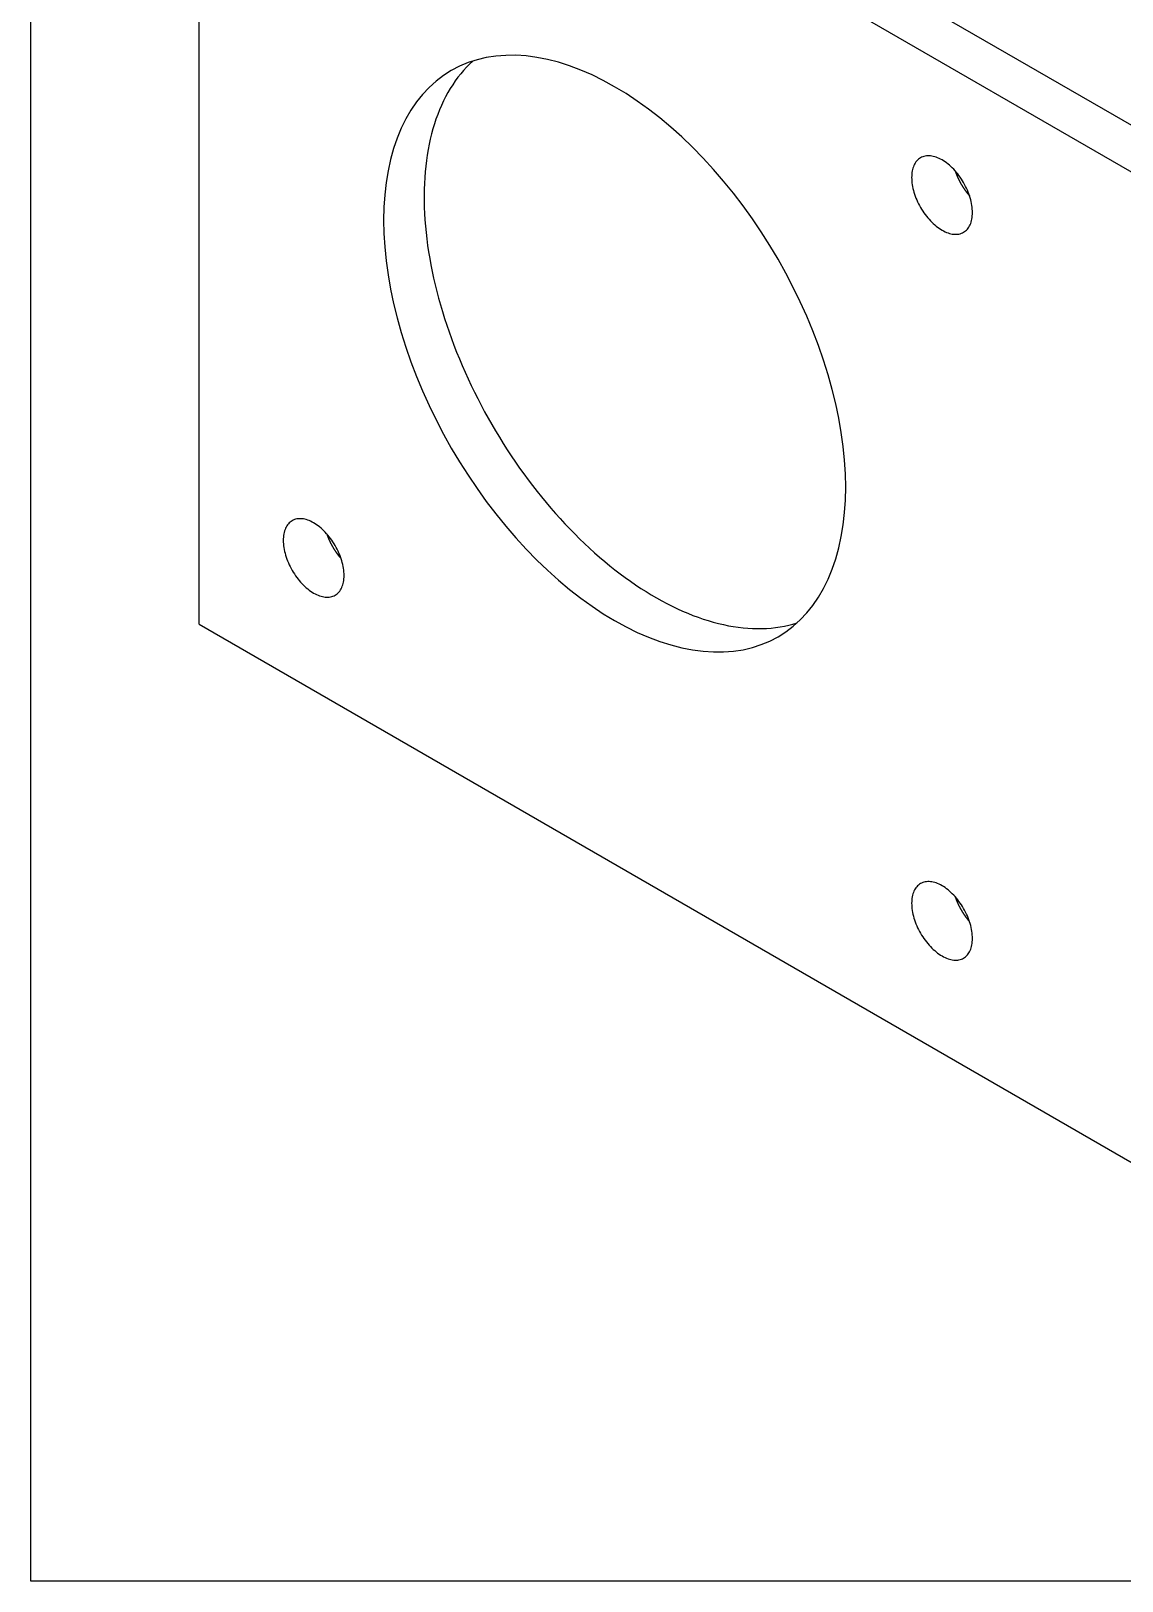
# Model space of a CAD drawing. Extents: x 0 to 149, y 0 to 105.
# Drawn here: x 5 to 24.03, y 5 to 32.03 of the extents above; entities that cross this region are included whole.
import ezdxf

# ---------------------------------------------------------------- set-up
doc = ezdxf.new("R2010")
doc.units = 0
doc.header["$LTSCALE"] = 0.5
doc.layers.get('0').update_dxf_attribs({"linetype": 'CONTINUOUS'})
doc.layers.add('BORDER__ISO_', color=7, linetype='CONTINUOUS')
doc.layers.add('VISIBLE__ISO_', color=7, linetype='CONTINUOUS')

# ---------------------------------------------------------------- blocks, each defined once
blk = doc.blocks.new('BORDERS_DEFAULT_BORDER')
at = {"layer": 'BORDER__ISO_', "flags": 128}
blk.add_lwpolyline([(10, 10), (10, 200), (287, 200), (287, 10), (10, 10)], dxfattribs=at)

msp = doc.modelspace()

# ---------------------------------------------------------------- linework, layer by layer
at = {"layer": 'VISIBLE__ISO_'}
for p, q in [((8.6391, 39.3623), (25.5884, 29.5766)), ((24.8813, 29.1684), (7.932, 38.9541)), ((7.932, 21.6852), (7.932, 38.9541)), ((7.932, 21.6852), (24.8813, 11.8995))]:
    msp.add_line(p, q, dxfattribs=at)
for points in [[(12.3296, 31.3371, 0), (12.1932, 31.2504, 0), (12.064, 31.152, 0), (11.9423, 31.0422, 0), (11.8284, 30.9212, 0), (11.7225, 30.7893, 0), (11.625, 30.6469, 0), (11.5361, 30.4942, 0), (11.4559, 30.3316, 0), (11.3847, 30.1596, 0), (11.3227, 29.9785, 0), (11.2699, 29.7889, 0), (11.2266, 29.591, 0), (11.1927, 29.3855, 0), (11.1685, 29.1727, 0), (11.154, 28.9533, 0), (11.1491, 28.7278, 0), (11.154, 28.4966, 0), (11.1685, 28.2604, 0), (11.1927, 28.0197, 0), (11.2266, 27.7751, 0), (11.2699, 27.5272, 0), (11.3227, 27.2766, 0), (11.3847, 27.0238, 0), (11.4559, 26.7696, 0), (11.5361, 26.5145, 0), (11.625, 26.2591, 0), (11.7225, 26.004, 0), (11.8284, 25.7499, 0), (11.9423, 25.4974, 0), (12.064, 25.2471, 0), (12.1932, 24.9995, 0), (12.3296, 24.7553, 0), (12.4729, 24.5151, 0), (12.6227, 24.2794, 0), (12.7787, 24.0488, 0), (12.9404, 23.8239, 0), (13.1075, 23.6052, 0), (13.2797, 23.3932, 0), (13.4564, 23.1885, 0), (13.6372, 22.9915, 0), (13.8218, 22.8027, 0), (14.0096, 22.6226, 0), (14.2003, 22.4516, 0), (14.3933, 22.2901, 0), (14.5882, 22.1385, 0), (14.7846, 21.9972, 0), (14.9819, 21.8665, 0), (15.1796, 21.7467, 0), (15.3774, 21.6381, 0), (15.5747, 21.541, 0), (15.771, 21.4556, 0), (15.9659, 21.3822, 0), (16.159, 21.3208, 0), (16.3496, 21.2716, 0), (16.5375, 21.2348, 0), (16.722, 21.2105, 0), (16.9029, 21.1986, 0), (17.0796, 21.1993, 0), (17.2517, 21.2125, 0), (17.4189, 21.2382, 0), (17.5806, 21.2764, 0), (17.7366, 21.3269, 0), (17.8864, 21.3896, 0), (18.0296, 21.4644, 0), (18.166, 21.5511, 0), (18.2953, 21.6494, 0), (18.417, 21.7593, 0), (18.5309, 21.8803, 0), (18.6367, 22.0121, 0), (18.7342, 22.1546, 0), (18.8232, 22.3073, 0), (18.9033, 22.4698, 0), (18.9745, 22.6419, 0), (19.0366, 22.8229, 0), (19.0894, 23.0126, 0), (19.1327, 23.2105, 0), (19.1665, 23.416, 0), (19.1907, 23.6288, 0), (19.2053, 23.8482, 0), (19.2101, 24.0737, 0), (19.2053, 24.3049, 0), (19.1907, 24.5411, 0), (19.1665, 24.7818, 0), (19.1327, 25.0264, 0), (19.0894, 25.2743, 0), (19.0366, 25.5249, 0), (18.9745, 25.7776, 0), (18.9033, 26.0319, 0), (18.8232, 26.287, 0), (18.7342, 26.5424, 0), (18.6367, 26.7974, 0), (18.5309, 27.0515, 0), (18.417, 27.3041, 0), (18.2953, 27.5544, 0), (18.166, 27.802, 0), (18.0296, 28.0462, 0), (17.8864, 28.2864, 0), (17.7366, 28.5221, 0), (17.5806, 28.7527, 0), (17.4189, 28.9776, 0), (17.2517, 29.1963, 0), (17.0796, 29.4083, 0), (16.9029, 29.613, 0), (16.722, 29.81, 0), (16.5375, 29.9988, 0), (16.3496, 30.1789, 0), (16.159, 30.3499, 0), (15.9659, 30.5114, 0), (15.771, 30.663, 0), (15.5747, 30.8043, 0), (15.3774, 30.935, 0), (15.1796, 31.0548, 0), (14.9819, 31.1633, 0), (14.7846, 31.2604, 0), (14.5882, 31.3458, 0), (14.3933, 31.4193, 0), (14.2003, 31.4807, 0), (14.0096, 31.5299, 0), (13.8218, 31.5667, 0), (13.6372, 31.591, 0), (13.4564, 31.6029, 0), (13.2797, 31.6022, 0), (13.1075, 31.589, 0), (12.9404, 31.5632, 0), (12.7787, 31.5251, 0), (12.6227, 31.4746, 0), (12.4729, 31.4119, 0), (12.3296, 31.3371, 0)], [(12.7052, 31.5031, 0), (12.6501, 31.4511, 0), (12.5966, 31.3968, 0), (12.5449, 31.3402, 0), (12.4948, 31.2812, 0), (12.4465, 31.22, 0), (12.3999, 31.1565, 0), (12.3551, 31.0908, 0), (12.3121, 31.0228, 0), (12.2709, 30.9528, 0), (12.2316, 30.8806, 0), (12.1942, 30.8064, 0), (12.1586, 30.7301, 0), (12.1249, 30.6518, 0), (12.0932, 30.5715, 0), (12.0634, 30.4893, 0), (12.0356, 30.4052, 0), (12.0097, 30.3193, 0), (11.9858, 30.2316, 0), (11.9639, 30.1422, 0), (11.944, 30.0511, 0), (11.9261, 29.9583, 0), (11.9102, 29.8638, 0), (11.8964, 29.7679, 0), (11.8845, 29.6704, 0), (11.8748, 29.5715, 0), (11.8671, 29.4711, 0), (11.8614, 29.3694, 0), (11.8578, 29.2664, 0), (11.8563, 29.1621, 0), (11.8568, 29.0566, 0), (11.8594, 28.95, 0), (11.864, 28.8423, 0), (11.8707, 28.7335, 0), (11.8794, 28.6238, 0), (11.8902, 28.5131, 0), (11.9031, 28.4016, 0), (11.9179, 28.2892, 0), (11.9348, 28.1761, 0), (11.9537, 28.0623, 0), (11.9746, 27.9479, 0), (11.9975, 27.8328, 0), (12.0224, 27.7173, 0), (12.0493, 27.6013, 0), (12.0782, 27.4848, 0), (12.1089, 27.3681, 0), (12.1416, 27.251, 0), (12.1763, 27.1338, 0), (12.2128, 27.0163, 0), (12.2512, 26.8988, 0), (12.2914, 26.7812, 0), (12.3335, 26.6636, 0), (12.3774, 26.5461, 0), (12.4231, 26.4287, 0), (12.4706, 26.3115, 0), (12.5198, 26.1946, 0), (12.5707, 26.078, 0), (12.6233, 25.9618, 0), (12.6776, 25.846, 0), (12.7335, 25.7307, 0), (12.7911, 25.6159, 0), (12.8502, 25.5018, 0), (12.9109, 25.3883, 0), (12.9731, 25.2755, 0), (13.0367, 25.1635, 0), (13.1019, 25.0524, 0), (13.1684, 24.9422, 0), (13.2364, 24.8329, 0), (13.3057, 24.7246, 0), (13.3763, 24.6174, 0), (13.4482, 24.5113, 0), (13.5213, 24.4064, 0), (13.5957, 24.3027, 0), (13.6712, 24.2003, 0), (13.7479, 24.0992, 0), (13.8256, 23.9995, 0), (13.9044, 23.9013, 0), (13.9842, 23.8045, 0), (14.065, 23.7093, 0), (14.1467, 23.6156, 0), (14.2293, 23.5236, 0), (14.3128, 23.4332, 0), (14.397, 23.3446, 0), (14.482, 23.2578, 0), (14.5678, 23.1727, 0), (14.6542, 23.0895, 0), (14.7412, 23.0083, 0), (14.8288, 22.9289, 0), (14.917, 22.8516, 0), (15.0056, 22.7762, 0), (15.0947, 22.703, 0), (15.1842, 22.6318, 0), (15.2741, 22.5627, 0), (15.3643, 22.4959, 0), (15.4547, 22.4312, 0), (15.5454, 22.3687, 0), (15.6363, 22.3086, 0), (15.7272, 22.2507, 0), (15.8183, 22.1952, 0), (15.9094, 22.142, 0), (16.0004, 22.0912, 0), (16.0915, 22.0428, 0), (16.1824, 21.9968, 0), (16.2731, 21.9533, 0), (16.3637, 21.9123, 0), (16.454, 21.8738, 0), (16.5441, 21.8378, 0), (16.6337, 21.8043, 0), (16.7231, 21.7734, 0), (16.8119, 21.7451, 0), (16.9004, 21.7193, 0), (16.9883, 21.6962, 0), (17.0756, 21.6756, 0), (17.1623, 21.6577, 0), (17.2484, 21.6424, 0), (17.3338, 21.6298, 0), (17.4184, 21.6198, 0), (17.5023, 21.6124, 0), (17.5853, 21.6078, 0), (17.6675, 21.6057, 0), (17.7487, 21.6063, 0), (17.829, 21.6096, 0), (17.9084, 21.6155, 0), (17.9866, 21.6241, 0), (18.0638, 21.6354, 0), (18.1399, 21.6492, 0), (18.2149, 21.6658, 0), (18.2886, 21.6849, 0), (18.3612, 21.7066, 0)], [(20.5147, 29.8158, 0), (20.4967, 29.8044, 0), (20.4797, 29.7915, 0), (20.4637, 29.777, 0), (20.4487, 29.7611, 0), (20.4348, 29.7438, 0), (20.422, 29.725, 0), (20.4103, 29.7049, 0), (20.3997, 29.6835, 0), (20.3904, 29.6609, 0), (20.3822, 29.6371, 0), (20.3753, 29.6121, 0), (20.3696, 29.5861, 0), (20.3651, 29.559, 0), (20.3619, 29.531, 0), (20.36, 29.5022, 0), (20.3594, 29.4725, 0), (20.36, 29.4421, 0), (20.3619, 29.411, 0), (20.3651, 29.3793, 0), (20.3696, 29.3471, 0), (20.3753, 29.3145, 0), (20.3822, 29.2816, 0), (20.3904, 29.2483, 0), (20.3997, 29.2148, 0), (20.4103, 29.1813, 0), (20.422, 29.1477, 0), (20.4348, 29.1141, 0), (20.4487, 29.0807, 0), (20.4637, 29.0475, 0), (20.4797, 29.0145, 0), (20.4967, 28.9819, 0), (20.5147, 28.9498, 0), (20.5335, 28.9182, 0), (20.5533, 28.8872, 0), (20.5738, 28.8568, 0), (20.5951, 28.8273, 0), (20.6171, 28.7985, 0), (20.6397, 28.7706, 0), (20.6629, 28.7436, 0), (20.6867, 28.7177, 0), (20.711, 28.6929, 0), (20.7357, 28.6692, 0), (20.7608, 28.6467, 0), (20.7862, 28.6254, 0), (20.8119, 28.6055, 0), (20.8377, 28.5869, 0), (20.8637, 28.5697, 0), (20.8897, 28.5539, 0), (20.9157, 28.5397, 0), (20.9417, 28.5269, 0), (20.9675, 28.5156, 0), (20.9932, 28.506, 0), (21.0186, 28.4979, 0), (21.0436, 28.4914, 0), (21.0684, 28.4866, 0), (21.0926, 28.4834, 0), (21.1164, 28.4818, 0), (21.1397, 28.4819, 0), (21.1623, 28.4837, 0), (21.1843, 28.487, 0), (21.2056, 28.4921, 0), (21.2261, 28.4987, 0), (21.2458, 28.507, 0), (21.2647, 28.5168, 0), (21.2826, 28.5282, 0), (21.2996, 28.5411, 0), (21.3157, 28.5556, 0), (21.3306, 28.5715, 0), (21.3446, 28.5889, 0), (21.3574, 28.6076, 0), (21.3691, 28.6277, 0), (21.3797, 28.6491, 0), (21.389, 28.6717, 0), (21.3972, 28.6955, 0), (21.4041, 28.7205, 0), (21.4098, 28.7465, 0), (21.4143, 28.7736, 0), (21.4175, 28.8016, 0), (21.4194, 28.8304, 0), (21.42, 28.8601, 0), (21.4194, 28.8905, 0), (21.4175, 28.9216, 0), (21.4143, 28.9533, 0), (21.4098, 28.9855, 0), (21.4041, 29.0181, 0), (21.3972, 29.0511, 0), (21.389, 29.0843, 0), (21.3797, 29.1178, 0), (21.3691, 29.1513, 0), (21.3574, 29.185, 0), (21.3446, 29.2185, 0), (21.3306, 29.2519, 0), (21.3157, 29.2852, 0), (21.2996, 29.3181, 0), (21.2826, 29.3507, 0), (21.2647, 29.3828, 0), (21.2458, 29.4144, 0), (21.2261, 29.4454, 0), (21.2056, 29.4758, 0), (21.1843, 29.5054, 0), (21.1623, 29.5342, 0), (21.1397, 29.562, 0), (21.1164, 29.589, 0), (21.0926, 29.6149, 0), (21.0684, 29.6397, 0), (21.0436, 29.6634, 0), (21.0186, 29.6859, 0), (20.9932, 29.7072, 0), (20.9675, 29.7271, 0), (20.9417, 29.7457, 0), (20.9157, 29.7629, 0), (20.8897, 29.7787, 0), (20.8637, 29.793, 0), (20.8377, 29.8057, 0), (20.8119, 29.817, 0), (20.7862, 29.8267, 0), (20.7608, 29.8347, 0), (20.7357, 29.8412, 0), (20.711, 29.846, 0), (20.6867, 29.8492, 0), (20.6629, 29.8508, 0), (20.6397, 29.8507, 0), (20.6171, 29.849, 0), (20.5951, 29.8456, 0), (20.5738, 29.8406, 0), (20.5533, 29.8339, 0), (20.5335, 29.8257, 0), (20.5147, 29.8158, 0)], [(21.1182, 29.5869, 0), (21.1195, 29.5833, 0), (21.1207, 29.5797, 0), (21.1219, 29.576, 0), (21.1232, 29.5724, 0), (21.1245, 29.5688, 0), (21.1258, 29.5651, 0), (21.1271, 29.5615, 0), (21.1284, 29.5579, 0), (21.1297, 29.5542, 0), (21.1311, 29.5506, 0), (21.1324, 29.547, 0), (21.1338, 29.5433, 0), (21.1352, 29.5397, 0), (21.1365, 29.5361, 0), (21.138, 29.5324, 0), (21.1394, 29.5288, 0), (21.1408, 29.5252, 0), (21.1422, 29.5216, 0), (21.1437, 29.5179, 0), (21.1452, 29.5143, 0), (21.1467, 29.5107, 0), (21.1481, 29.5071, 0), (21.1497, 29.5035, 0), (21.1512, 29.4998, 0), (21.1527, 29.4962, 0), (21.1543, 29.4926, 0), (21.1558, 29.489, 0), (21.1574, 29.4854, 0), (21.159, 29.4818, 0), (21.1606, 29.4782, 0), (21.1622, 29.4746, 0), (21.1638, 29.471, 0), (21.1654, 29.4674, 0), (21.1671, 29.4638, 0), (21.1687, 29.4602, 0), (21.1704, 29.4567, 0), (21.1721, 29.4531, 0), (21.1738, 29.4495, 0), (21.1755, 29.4459, 0), (21.1772, 29.4424, 0), (21.1789, 29.4388, 0), (21.1807, 29.4352, 0), (21.1824, 29.4317, 0), (21.1842, 29.4281, 0), (21.1859, 29.4246, 0), (21.1877, 29.421, 0), (21.1895, 29.4175, 0), (21.1913, 29.414, 0), (21.1932, 29.4104, 0), (21.195, 29.4069, 0), (21.1968, 29.4034, 0), (21.1987, 29.3999, 0), (21.2006, 29.3963, 0), (21.2024, 29.3928, 0), (21.2043, 29.3893, 0), (21.2062, 29.3858, 0), (21.2081, 29.3823, 0), (21.21, 29.3789, 0), (21.212, 29.3754, 0), (21.2139, 29.3719, 0), (21.2159, 29.3684, 0), (21.2178, 29.365, 0), (21.2198, 29.3615, 0), (21.2218, 29.3581, 0), (21.2238, 29.3546, 0), (21.2258, 29.3512, 0), (21.2278, 29.3477, 0), (21.2299, 29.3443, 0), (21.2319, 29.3409, 0), (21.2339, 29.3375, 0), (21.236, 29.3341, 0), (21.2381, 29.3307, 0), (21.2401, 29.3273, 0), (21.2422, 29.3239, 0), (21.2443, 29.3205, 0), (21.2464, 29.3171, 0), (21.2486, 29.3138, 0), (21.2507, 29.3104, 0), (21.2528, 29.3071, 0), (21.255, 29.3037, 0), (21.2571, 29.3004, 0), (21.2593, 29.2971, 0), (21.2615, 29.2937, 0), (21.2637, 29.2904, 0), (21.2659, 29.2871, 0), (21.2681, 29.2838, 0), (21.2703, 29.2805, 0), (21.2725, 29.2773, 0), (21.2747, 29.274, 0), (21.277, 29.2707, 0), (21.2792, 29.2675, 0), (21.2815, 29.2642, 0), (21.2838, 29.261, 0), (21.286, 29.2578, 0), (21.2883, 29.2545, 0), (21.2906, 29.2513, 0), (21.2929, 29.2481, 0), (21.2952, 29.2449, 0), (21.2976, 29.2418, 0), (21.2999, 29.2386, 0), (21.3022, 29.2354, 0), (21.3046, 29.2323, 0), (21.3069, 29.2291, 0), (21.3093, 29.226, 0), (21.3117, 29.2229, 0), (21.314, 29.2198, 0), (21.3164, 29.2167, 0), (21.3188, 29.2136, 0), (21.3212, 29.2105, 0), (21.3236, 29.2074, 0), (21.326, 29.2043, 0), (21.3285, 29.2013, 0), (21.3309, 29.1982, 0), (21.3333, 29.1952, 0), (21.3358, 29.1922, 0), (21.3382, 29.1892, 0), (21.3407, 29.1862, 0), (21.3432, 29.1832, 0), (21.3456, 29.1802, 0), (21.3481, 29.1773, 0), (21.3506, 29.1743, 0), (21.3531, 29.1714, 0), (21.3556, 29.1684, 0), (21.3581, 29.1655, 0), (21.3607, 29.1626, 0), (21.3632, 29.1597, 0), (21.3657, 29.1568, 0), (21.3682, 29.1539, 0)], [(9.5545, 23.488, 0), (9.5366, 23.4766, 0), (9.5196, 23.4636, 0), (9.5036, 23.4492, 0), (9.4886, 23.4333, 0), (9.4747, 23.4159, 0), (9.4618, 23.3972, 0), (9.4501, 23.3771, 0), (9.4396, 23.3557, 0), (9.4302, 23.3331, 0), (9.4221, 23.3092, 0), (9.4151, 23.2843, 0), (9.4094, 23.2582, 0), (9.4049, 23.2312, 0), (9.4018, 23.2032, 0), (9.3999, 23.1743, 0), (9.3992, 23.1447, 0), (9.3999, 23.1142, 0), (9.4018, 23.0832, 0), (9.4049, 23.0515, 0), (9.4094, 23.0193, 0), (9.4151, 22.9867, 0), (9.4221, 22.9537, 0), (9.4302, 22.9205, 0), (9.4396, 22.887, 0), (9.4501, 22.8534, 0), (9.4618, 22.8198, 0), (9.4747, 22.7863, 0), (9.4886, 22.7528, 0), (9.5036, 22.7196, 0), (9.5196, 22.6867, 0), (9.5366, 22.6541, 0), (9.5545, 22.622, 0), (9.5734, 22.5903, 0), (9.5931, 22.5593, 0), (9.6136, 22.529, 0), (9.6349, 22.4994, 0), (9.6569, 22.4706, 0), (9.6795, 22.4427, 0), (9.7028, 22.4158, 0), (9.7266, 22.3899, 0), (9.7509, 22.365, 0), (9.7756, 22.3413, 0), (9.8007, 22.3188, 0), (9.8261, 22.2976, 0), (9.8517, 22.2776, 0), (9.8776, 22.2591, 0), (9.9035, 22.2419, 0), (9.9295, 22.2261, 0), (9.9556, 22.2118, 0), (9.9815, 22.199, 0), (10.0074, 22.1878, 0), (10.033, 22.1781, 0), (10.0584, 22.17, 0), (10.0835, 22.1636, 0), (10.1082, 22.1587, 0), (10.1325, 22.1555, 0), (10.1563, 22.154, 0), (10.1795, 22.1541, 0), (10.2022, 22.1558, 0), (10.2242, 22.1592, 0), (10.2455, 22.1642, 0), (10.266, 22.1709, 0), (10.2857, 22.1791, 0), (10.3045, 22.1889, 0), (10.3225, 22.2004, 0), (10.3395, 22.2133, 0), (10.3555, 22.2277, 0), (10.3705, 22.2437, 0), (10.3844, 22.261, 0), (10.3972, 22.2798, 0), (10.409, 22.2999, 0), (10.4195, 22.3212, 0), (10.4289, 22.3439, 0), (10.437, 22.3677, 0), (10.444, 22.3927, 0), (10.4497, 22.4187, 0), (10.4541, 22.4457, 0), (10.4573, 22.4737, 0), (10.4592, 22.5026, 0), (10.4599, 22.5323, 0), (10.4592, 22.5627, 0), (10.4573, 22.5938, 0), (10.4541, 22.6254, 0), (10.4497, 22.6576, 0), (10.444, 22.6902, 0), (10.437, 22.7232, 0), (10.4289, 22.7565, 0), (10.4195, 22.7899, 0), (10.409, 22.8235, 0), (10.3972, 22.8571, 0), (10.3844, 22.8907, 0), (10.3705, 22.9241, 0), (10.3555, 22.9573, 0), (10.3395, 22.9903, 0), (10.3225, 23.0228, 0), (10.3045, 23.055, 0), (10.2857, 23.0866, 0), (10.266, 23.1176, 0), (10.2455, 23.1479, 0), (10.2242, 23.1775, 0), (10.2022, 23.2063, 0), (10.1795, 23.2342, 0), (10.1563, 23.2611, 0), (10.1325, 23.2871, 0), (10.1082, 23.3119, 0), (10.0835, 23.3356, 0), (10.0584, 23.3581, 0), (10.033, 23.3793, 0), (10.0074, 23.3993, 0), (9.9815, 23.4179, 0), (9.9556, 23.4351, 0), (9.9295, 23.4508, 0), (9.9035, 23.4651, 0), (9.8776, 23.4779, 0), (9.8517, 23.4891, 0), (9.8261, 23.4988, 0), (9.8007, 23.5069, 0), (9.7756, 23.5134, 0), (9.7509, 23.5182, 0), (9.7266, 23.5214, 0), (9.7028, 23.523, 0), (9.6795, 23.5229, 0), (9.6569, 23.5211, 0), (9.6349, 23.5177, 0), (9.6136, 23.5127, 0), (9.5931, 23.5061, 0), (9.5734, 23.4978, 0), (9.5545, 23.488, 0)], [(10.1581, 23.2591, 0), (10.1593, 23.2555, 0), (10.1605, 23.2518, 0), (10.1618, 23.2482, 0), (10.1631, 23.2446, 0), (10.1643, 23.2409, 0), (10.1656, 23.2373, 0), (10.1669, 23.2336, 0), (10.1682, 23.23, 0), (10.1696, 23.2264, 0), (10.1709, 23.2227, 0), (10.1723, 23.2191, 0), (10.1736, 23.2155, 0), (10.175, 23.2119, 0), (10.1764, 23.2082, 0), (10.1778, 23.2046, 0), (10.1792, 23.201, 0), (10.1806, 23.1973, 0), (10.1821, 23.1937, 0), (10.1835, 23.1901, 0), (10.185, 23.1865, 0), (10.1865, 23.1828, 0), (10.188, 23.1792, 0), (10.1895, 23.1756, 0), (10.191, 23.172, 0), (10.1926, 23.1684, 0), (10.1941, 23.1648, 0), (10.1957, 23.1612, 0), (10.1972, 23.1576, 0), (10.1988, 23.154, 0), (10.2004, 23.1504, 0), (10.202, 23.1468, 0), (10.2036, 23.1432, 0), (10.2053, 23.1396, 0), (10.2069, 23.136, 0), (10.2086, 23.1324, 0), (10.2102, 23.1288, 0), (10.2119, 23.1252, 0), (10.2136, 23.1217, 0), (10.2153, 23.1181, 0), (10.217, 23.1145, 0), (10.2188, 23.1109, 0), (10.2205, 23.1074, 0), (10.2222, 23.1038, 0), (10.224, 23.1003, 0), (10.2258, 23.0967, 0), (10.2276, 23.0932, 0), (10.2294, 23.0896, 0), (10.2312, 23.0861, 0), (10.233, 23.0826, 0), (10.2348, 23.079, 0), (10.2367, 23.0755, 0), (10.2385, 23.072, 0), (10.2404, 23.0685, 0), (10.2423, 23.065, 0), (10.2442, 23.0615, 0), (10.2461, 23.058, 0), (10.248, 23.0545, 0), (10.2499, 23.051, 0), (10.2518, 23.0475, 0), (10.2538, 23.0441, 0), (10.2557, 23.0406, 0), (10.2577, 23.0371, 0), (10.2597, 23.0337, 0), (10.2616, 23.0302, 0), (10.2636, 23.0268, 0), (10.2657, 23.0233, 0), (10.2677, 23.0199, 0), (10.2697, 23.0165, 0), (10.2717, 23.013, 0), (10.2738, 23.0096, 0), (10.2758, 23.0062, 0), (10.2779, 23.0028, 0), (10.28, 22.9994, 0), (10.2821, 22.996, 0), (10.2842, 22.9927, 0), (10.2863, 22.9893, 0), (10.2884, 22.9859, 0), (10.2905, 22.9826, 0), (10.2927, 22.9792, 0), (10.2948, 22.9759, 0), (10.297, 22.9725, 0), (10.2991, 22.9692, 0), (10.3013, 22.9659, 0), (10.3035, 22.9626, 0), (10.3057, 22.9593, 0), (10.3079, 22.956, 0), (10.3101, 22.9527, 0), (10.3123, 22.9494, 0), (10.3146, 22.9461, 0), (10.3168, 22.9429, 0), (10.3191, 22.9396, 0), (10.3213, 22.9364, 0), (10.3236, 22.9331, 0), (10.3259, 22.9299, 0), (10.3282, 22.9267, 0), (10.3305, 22.9235, 0), (10.3328, 22.9203, 0), (10.3351, 22.9171, 0), (10.3374, 22.9139, 0), (10.3397, 22.9107, 0), (10.3421, 22.9076, 0), (10.3444, 22.9044, 0), (10.3468, 22.9013, 0), (10.3491, 22.8982, 0), (10.3515, 22.895, 0), (10.3539, 22.8919, 0), (10.3563, 22.8888, 0), (10.3587, 22.8857, 0), (10.3611, 22.8826, 0), (10.3635, 22.8796, 0), (10.3659, 22.8765, 0), (10.3683, 22.8734, 0), (10.3707, 22.8704, 0), (10.3732, 22.8674, 0), (10.3756, 22.8643, 0), (10.3781, 22.8613, 0), (10.3805, 22.8583, 0), (10.383, 22.8553, 0), (10.3855, 22.8524, 0), (10.388, 22.8494, 0), (10.3905, 22.8464, 0), (10.393, 22.8435, 0), (10.3955, 22.8406, 0), (10.398, 22.8377, 0), (10.4005, 22.8347, 0), (10.403, 22.8318, 0), (10.4056, 22.829, 0), (10.4081, 22.8261, 0)], [(20.5147, 17.1601, 0), (20.4967, 17.1487, 0), (20.4797, 17.1358, 0), (20.4637, 17.1213, 0), (20.4487, 17.1054, 0), (20.4348, 17.0881, 0), (20.422, 17.0693, 0), (20.4103, 17.0492, 0), (20.3997, 17.0278, 0), (20.3904, 17.0052, 0), (20.3822, 16.9814, 0), (20.3753, 16.9564, 0), (20.3696, 16.9304, 0), (20.3651, 16.9033, 0), (20.3619, 16.8754, 0), (20.36, 16.8465, 0), (20.3594, 16.8168, 0), (20.36, 16.7864, 0), (20.3619, 16.7553, 0), (20.3651, 16.7236, 0), (20.3696, 16.6915, 0), (20.3753, 16.6588, 0), (20.3822, 16.6259, 0), (20.3904, 16.5926, 0), (20.3997, 16.5592, 0), (20.4103, 16.5256, 0), (20.422, 16.492, 0), (20.4348, 16.4584, 0), (20.4487, 16.425, 0), (20.4637, 16.3918, 0), (20.4797, 16.3588, 0), (20.4967, 16.3262, 0), (20.5147, 16.2941, 0), (20.5335, 16.2625, 0), (20.5533, 16.2315, 0), (20.5738, 16.2011, 0), (20.5951, 16.1716, 0), (20.6171, 16.1428, 0), (20.6397, 16.1149, 0), (20.6629, 16.088, 0), (20.6867, 16.062, 0), (20.711, 16.0372, 0), (20.7357, 16.0135, 0), (20.7608, 15.991, 0), (20.7862, 15.9697, 0), (20.8119, 15.9498, 0), (20.8377, 15.9312, 0), (20.8637, 15.914, 0), (20.8897, 15.8982, 0), (20.9157, 15.884, 0), (20.9417, 15.8712, 0), (20.9675, 15.8599, 0), (20.9932, 15.8503, 0), (21.0186, 15.8422, 0), (21.0436, 15.8357, 0), (21.0684, 15.8309, 0), (21.0926, 15.8277, 0), (21.1164, 15.8261, 0), (21.1397, 15.8262, 0), (21.1623, 15.828, 0), (21.1843, 15.8313, 0), (21.2056, 15.8364, 0), (21.2261, 15.843, 0), (21.2458, 15.8513, 0), (21.2647, 15.8611, 0), (21.2826, 15.8725, 0), (21.2996, 15.8854, 0), (21.3157, 15.8999, 0), (21.3306, 15.9158, 0), (21.3446, 15.9332, 0), (21.3574, 15.9519, 0), (21.3691, 15.972, 0), (21.3797, 15.9934, 0), (21.389, 16.016, 0), (21.3972, 16.0399, 0), (21.4041, 16.0648, 0), (21.4098, 16.0908, 0), (21.4143, 16.1179, 0), (21.4175, 16.1459, 0), (21.4194, 16.1748, 0), (21.42, 16.2044, 0), (21.4194, 16.2348, 0), (21.4175, 16.2659, 0), (21.4143, 16.2976, 0), (21.4098, 16.3298, 0), (21.4041, 16.3624, 0), (21.3972, 16.3954, 0), (21.389, 16.4286, 0), (21.3797, 16.4621, 0), (21.3691, 16.4957, 0), (21.3574, 16.5293, 0), (21.3446, 16.5628, 0), (21.3306, 16.5962, 0), (21.3157, 16.6295, 0), (21.2996, 16.6624, 0), (21.2826, 16.695, 0), (21.2647, 16.7271, 0), (21.2458, 16.7587, 0), (21.2261, 16.7897, 0), (21.2056, 16.8201, 0), (21.1843, 16.8497, 0), (21.1623, 16.8785, 0), (21.1397, 16.9063, 0), (21.1164, 16.9333, 0), (21.0926, 16.9592, 0), (21.0684, 16.984, 0), (21.0436, 17.0077, 0), (21.0186, 17.0302, 0), (20.9932, 17.0515, 0), (20.9675, 17.0714, 0), (20.9417, 17.09, 0), (20.9157, 17.1072, 0), (20.8897, 17.123, 0), (20.8637, 17.1373, 0), (20.8377, 17.1501, 0), (20.8119, 17.1613, 0), (20.7862, 17.171, 0), (20.7608, 17.179, 0), (20.7357, 17.1855, 0), (20.711, 17.1903, 0), (20.6867, 17.1935, 0), (20.6629, 17.1951, 0), (20.6397, 17.195, 0), (20.6171, 17.1933, 0), (20.5951, 17.1899, 0), (20.5738, 17.1849, 0), (20.5533, 17.1782, 0), (20.5335, 17.17, 0), (20.5147, 17.1601, 0)], [(21.1182, 16.9312, 0), (21.1195, 16.9276, 0), (21.1207, 16.924, 0), (21.1219, 16.9203, 0), (21.1232, 16.9167, 0), (21.1245, 16.9131, 0), (21.1258, 16.9094, 0), (21.1271, 16.9058, 0), (21.1284, 16.9022, 0), (21.1297, 16.8985, 0), (21.1311, 16.8949, 0), (21.1324, 16.8913, 0), (21.1338, 16.8876, 0), (21.1352, 16.884, 0), (21.1365, 16.8804, 0), (21.138, 16.8767, 0), (21.1394, 16.8731, 0), (21.1408, 16.8695, 0), (21.1422, 16.8659, 0), (21.1437, 16.8622, 0), (21.1452, 16.8586, 0), (21.1467, 16.855, 0), (21.1481, 16.8514, 0), (21.1497, 16.8478, 0), (21.1512, 16.8441, 0), (21.1527, 16.8405, 0), (21.1543, 16.8369, 0), (21.1558, 16.8333, 0), (21.1574, 16.8297, 0), (21.159, 16.8261, 0), (21.1606, 16.8225, 0), (21.1622, 16.8189, 0), (21.1638, 16.8153, 0), (21.1654, 16.8117, 0), (21.1671, 16.8081, 0), (21.1687, 16.8045, 0), (21.1704, 16.801, 0), (21.1721, 16.7974, 0), (21.1738, 16.7938, 0), (21.1755, 16.7902, 0), (21.1772, 16.7867, 0), (21.1789, 16.7831, 0), (21.1807, 16.7795, 0), (21.1824, 16.776, 0), (21.1842, 16.7724, 0), (21.1859, 16.7689, 0), (21.1877, 16.7653, 0), (21.1895, 16.7618, 0), (21.1913, 16.7583, 0), (21.1932, 16.7547, 0), (21.195, 16.7512, 0), (21.1968, 16.7477, 0), (21.1987, 16.7442, 0), (21.2006, 16.7406, 0), (21.2024, 16.7371, 0), (21.2043, 16.7336, 0), (21.2062, 16.7301, 0), (21.2081, 16.7266, 0), (21.21, 16.7232, 0), (21.212, 16.7197, 0), (21.2139, 16.7162, 0), (21.2159, 16.7127, 0), (21.2178, 16.7093, 0), (21.2198, 16.7058, 0), (21.2218, 16.7024, 0), (21.2238, 16.6989, 0), (21.2258, 16.6955, 0), (21.2278, 16.692, 0), (21.2299, 16.6886, 0), (21.2319, 16.6852, 0), (21.2339, 16.6818, 0), (21.236, 16.6784, 0), (21.2381, 16.675, 0), (21.2401, 16.6716, 0), (21.2422, 16.6682, 0), (21.2443, 16.6648, 0), (21.2464, 16.6614, 0), (21.2486, 16.6581, 0), (21.2507, 16.6547, 0), (21.2528, 16.6514, 0), (21.255, 16.648, 0), (21.2571, 16.6447, 0), (21.2593, 16.6414, 0), (21.2615, 16.638, 0), (21.2637, 16.6347, 0), (21.2659, 16.6314, 0), (21.2681, 16.6281, 0), (21.2703, 16.6248, 0), (21.2725, 16.6216, 0), (21.2747, 16.6183, 0), (21.277, 16.615, 0), (21.2792, 16.6118, 0), (21.2815, 16.6085, 0), (21.2838, 16.6053, 0), (21.286, 16.6021, 0), (21.2883, 16.5989, 0), (21.2906, 16.5956, 0), (21.2929, 16.5924, 0), (21.2952, 16.5893, 0), (21.2976, 16.5861, 0), (21.2999, 16.5829, 0), (21.3022, 16.5797, 0), (21.3046, 16.5766, 0), (21.3069, 16.5734, 0), (21.3093, 16.5703, 0), (21.3117, 16.5672, 0), (21.314, 16.5641, 0), (21.3164, 16.561, 0), (21.3188, 16.5579, 0), (21.3212, 16.5548, 0), (21.3236, 16.5517, 0), (21.326, 16.5486, 0), (21.3285, 16.5456, 0), (21.3309, 16.5425, 0), (21.3333, 16.5395, 0), (21.3358, 16.5365, 0), (21.3382, 16.5335, 0), (21.3407, 16.5305, 0), (21.3432, 16.5275, 0), (21.3456, 16.5245, 0), (21.3481, 16.5216, 0), (21.3506, 16.5186, 0), (21.3531, 16.5157, 0), (21.3556, 16.5127, 0), (21.3581, 16.5098, 0), (21.3607, 16.5069, 0), (21.3632, 16.504, 0), (21.3657, 16.5011, 0), (21.3682, 16.4982, 0)]]:
    msp.add_polyline3d(points, dxfattribs=at)

# ---------------------------------------------------------------- block references
at = {"xscale": 0.5, "yscale": 0.5, "zscale": 0.5}
msp.add_blockref('BORDERS_DEFAULT_BORDER', (0, 0), dxfattribs=at)

doc.saveas('drawing.dxf')
